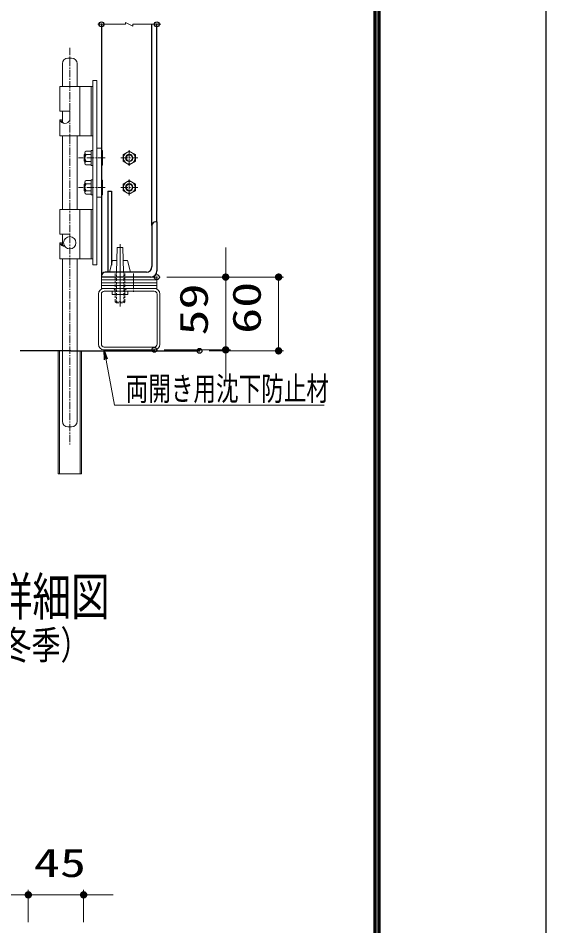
# Model space of a CAD drawing. Units: millimetres, scale not verified, with parts at other scales. Extents: x -5249 to 5251, y -3712 to 3712.
# Drawn here: x 4178 to 5251, y -1383 to 464 of the extents above; entities that cross this region are included whole.
import ezdxf
from ezdxf.enums import TextEntityAlignment as Align

# ---------------------------------------------------------------- set-up
doc = ezdxf.new("R2010")
doc.units = ezdxf.units.MM
doc.header["$LTSCALE"] = 20
doc.header["$PDMODE"] = 32
doc.header["$PDSIZE"] = 10
for name, pattern in [('USER1', [0.375, 0.25, -0.125]), ('USER2', [50.8, 31.75, -6.35, 6.35, -6.35]), ('USER3', [1.125, 0.75, -0.125, 0.125, -0.125])]:
    doc.linetypes.add(name, pattern=pattern)
for name, color, linetype, lineweight in [('0-0_D-TTL', 7, 'Continuous', 25), ('0-2_D-STR1', 1, 'Continuous', 25), ('0-4_0', 7, 'Continuous', 25), ('0-5_D-STR-DIM', 7, 'Continuous', 13), ('0-7_D-STR-TXT', 7, 'Continuous', 13), ('0-9_D-BMK', 2, 'Continuous', 13), ('0-A_D-BGD', 7, 'Continuous', 25), ('0-B_D-STR3', 3, 'Continuous', 13)]:
    doc.layers.add(name, color=color, linetype=linetype, lineweight=lineweight)
doc.layers.add('0-6_Defpoints', color=7, linetype='Continuous')
doc.styles.add('ＭＳ ゴシック', font='')
doc.styles.get('ＭＳ ゴシック').set_extended_font_data('MS Gothic')

# ---------------------------------------------------------------- blocks, each defined once
blk = doc.blocks.new('_DotSmall')
at = {"layer": '0-4_0'}
for points in [[(0, 0), (-2.5, 0), (-2.48, 0.313)], [(0, 0), (-2.48, -0.313), (-2.5, 0)], [(0, 0), (-2.48, 0.313), (-2.421, 0.622)], [(0, 0), (-2.421, -0.622), (-2.48, -0.313)], [(0, 0), (-2.421, 0.622), (-2.324, 0.92)], [(0, 0), (-2.324, -0.92), (-2.421, -0.622)], [(0, 0), (-2.324, 0.92), (-2.191, 1.204)], [(0, 0), (-2.191, -1.204), (-2.324, -0.92)], [(0, 0), (-2.191, 1.204), (-2.023, 1.469)], [(0, 0), (-2.023, -1.469), (-2.191, -1.204)], [(0, 0), (-2.023, 1.469), (-1.822, 1.711)], [(0, 0), (-1.822, -1.711), (-2.023, -1.469)], [(0, 0), (-1.822, 1.711), (-1.594, 1.926)], [(0, 0), (-1.594, -1.926), (-1.822, -1.711)], [(0, 0), (-1.594, 1.926), (-1.34, 2.111)], [(0, 0), (-1.34, -2.111), (-1.594, -1.926)], [(0, 0), (-1.34, 2.111), (-1.064, 2.262)], [(0, 0), (-1.064, -2.262), (-1.34, -2.111)], [(0, 0), (-1.064, 2.262), (-0.773, 2.378)], [(0, 0), (-0.773, -2.378), (-1.064, -2.262)], [(0, 0), (-0.773, 2.378), (-0.468, 2.456)], [(0, 0), (-0.468, -2.456), (-0.773, -2.378)], [(0, 0), (-0.468, 2.456), (-0.157, 2.495)], [(0, 0), (-0.157, -2.495), (-0.468, -2.456)], [(0, 0), (-0.157, 2.495), (0.157, 2.495)], [(0, 0), (0.157, -2.495), (-0.157, -2.495)], [(0, 0), (0.157, 2.495), (0.468, 2.456)], [(0, 0), (0.468, 2.456), (0.773, 2.378)], [(0, 0), (0.773, 2.378), (1.064, 2.262)], [(0, 0), (1.064, 2.262), (1.34, 2.111)], [(0, 0), (1.34, 2.111), (1.594, 1.926)], [(0, 0), (1.594, 1.926), (1.822, 1.711)], [(0, 0), (1.822, 1.711), (2.023, 1.469)], [(0, 0), (2.023, 1.469), (2.191, 1.204)], [(0, 0), (2.191, 1.204), (2.324, 0.92)], [(0, 0), (2.324, 0.92), (2.421, 0.622)], [(0, 0), (2.421, 0.622), (2.48, 0.313)], [(0, 0), (2.48, 0.313), (2.5, 0)], [(0, 0), (0.468, -2.456), (0.157, -2.495)], [(0, 0), (0.773, -2.378), (0.468, -2.456)], [(0, 0), (1.064, -2.262), (0.773, -2.378)], [(0, 0), (1.34, -2.111), (1.064, -2.262)], [(0, 0), (1.594, -1.926), (1.34, -2.111)], [(0, 0), (1.822, -1.711), (1.594, -1.926)], [(0, 0), (2.023, -1.469), (1.822, -1.711)], [(0, 0), (2.191, -1.204), (2.023, -1.469)], [(0, 0), (2.324, -0.92), (2.191, -1.204)], [(0, 0), (2.421, -0.622), (2.324, -0.92)], [(0, 0), (2.48, -0.313), (2.421, -0.622)], [(0, 0), (2.5, 0), (2.48, -0.313)]]:
    blk.add_solid(points, dxfattribs=at)
blk = doc.blocks.new('_Open')
at = {"layer": '0-4_0'}
blk.add_line((-20, 3.33), (0, 0), dxfattribs=at)
blk.add_lwpolyline([(-20, -3.33), (0, 0), (-20, 0)], dxfattribs=at)

msp = doc.modelspace()

# ---------------------------------------------------------------- linework, layer by layer
at = {"layer": '0-0_D-TTL', "color": 2}
msp.add_lwpolyline([(-5249.36, 3712.5), (5250.64, 3712.5), (5250.64, -3712.5), (-5249.36, -3712.5)], close=True, dxfattribs=at)
at = {"layer": '0-0_D-TTL'}
for points in [[(-4911.86, 3437.5), (4913.14, 3437.5), (4913.14, -3437.5), (-4911.86, -3437.5)], [(-4908.73, 3434.37), (4910.02, 3434.37), (4910.02, -3434.37), (-4908.73, -3434.37)], [(-4905.61, 3431.25), (4906.89, 3431.25), (4906.89, -3431.25), (-4905.61, -3431.25)], [(-4902.48, 3428.12), (4903.77, 3428.12), (4903.77, -3428.12), (-4902.48, -3428.12)], [(-4899.36, 3425), (4900.64, 3425), (4900.64, -3425), (-4899.36, -3425)]]:
    msp.add_lwpolyline(points, close=True, dxfattribs=at)
at = {"layer": '0-2_D-STR1'}
for p, q in [((4347.18, 451.08), (4347.18, -63.22)), ((4449.68, 41.78), (4449.68, 451.08)), ((4459.68, 49.28), (4459.68, 451.08)), ((4359.68, 111.78), (4359.68, -53.22)), ((4359.68, 111.78), (4367.18, 111.78)), ((4367.18, 111.78), (4367.18, -38.97)), ((4449.68, 41.78), (4449.68, -41.97)), ((4459.68, 49.28), (4457.18, 49.28)), ((4459.68, 49.28), (4459.68, -50.72)), ((4438.43, -53.22), (4354.68, -53.22)), ((4347.18, -60.72), (4347.18, -63.22)), ((4447.18, -63.22), (4347.18, -63.22))]:
    msp.add_line(p, q, dxfattribs=at)
for centre, radius, start, end in [((4457.18, 41.78), 7.5, 90, 180), ((4354.68, -60.72), 7.5, 90, 180), ((4438.43, -41.97), 11.25, 270, 0), ((4447.18, -50.72), 12.5, 270, 0)]:
    msp.add_arc(centre, radius, start, end, dxfattribs=at)
at = {"layer": '0-5_D-STR-DIM'}
for p, q in [((4599.55, -63.22), (4599.55, -3.22)), ((4479.68, -63.22), (4717.19, -63.22)), ((4479.68, -63.22), (4609.55, -63.22)), ((4599.55, -63.22), (4599.55, -211.22)), ((4707.19, -213.22), (4707.19, -63.22)), ((4474.43, -211.22), (4609.55, -211.22)), ((4566.14, -213.22), (4717.19, -213.22)), ((4599.55, -211.22), (4599.55, -271.22)), ((4198.16, -1375.51), (4198.16, -1309.95)), ((4310.66, -1375.51), (4310.66, -1309.95)), ((4198.16, -1319.95), (4138.16, -1319.95)), ((4198.16, -1319.95), (4310.66, -1319.95)), ((4310.66, -1319.95), (4370.66, -1319.95))]:
    msp.add_line(p, q, dxfattribs=at)
at = {"layer": '0-6_Defpoints'}
for p in [(4347.18, 451.08), (4459.68, 451.08), (4459.68, -63.22), (4707.19, -63.22), (4454.43, -211.22), (4546.14, -213.22), (4599.55, -211.22), (4310.66, -1319.95)]:
    msp.add_point(p, dxfattribs=at)
at = {"layer": '0-7_D-STR-TXT'}
msp.add_lwpolyline([(4799.79, -324.08), (4373.47, -324.08), (4354.26, -221.05)], dxfattribs=at)
at = {"layer": '0-9_D-BMK'}
for p, q in [((4339.59, 451.08), (4395.93, 451.08)), ((4395.93, 454.83), (4410.93, 447.33)), ((4395.93, 451.08), (4395.93, 454.83)), ((4410.93, 451.08), (4467.4, 451.08)), ((4410.93, 447.33), (4410.93, 451.08))]:
    msp.add_line(p, q, dxfattribs=at)
at = {"layer": '0-A_D-BGD'}
for q in [(4181.64, -213.22), (4546.14, -213.22)]:
    msp.add_line((4284.93, -213.22), q, dxfattribs=at)
at = {"layer": '0-B_D-STR3', "linetype": 'USER3'}
for p, q in [((4282.43, 403.22), (4282.43, -403.5)), ((4403.43, 195.15), (4403.43, 162.86)), ((4354.68, 179.28), (4300.41, 179.28)), ((4386.06, 179.28), (4421.17, 179.28)), ((4403.43, 135.15), (4403.43, 102.86)), ((4354.68, 119.28), (4300.41, 119.28)), ((4386.06, 119.28), (4421.17, 119.28)), ((4412.18, -55.72), (4412.18, -76.47)), ((4412.18, -61.47), (4412.18, -82.22)), ((4412.18, -67.22), (4412.18, -87.97)), ((4412.18, -72.97), (4412.18, -93.72))]:
    msp.add_line(p, q, dxfattribs=at)
at = {"layer": '0-B_D-STR3'}
for p, q in [((4267.43, 371.04), (4267.43, 324.28)), ((4286.18, 382.29), (4278.68, 382.29)), ((4297.43, 371.04), (4297.43, 324.28)), ((4329.68, 336.78), (4329.68, -38.22)), ((4329.68, 336.78), (4337.18, 336.78)), ((4337.18, 336.78), (4337.18, -38.22)), ((4262.18, 274.28), (4262.18, 324.28)), ((4262.18, 324.28), (4329.68, 324.28)), ((4302.68, 224.28), (4302.68, 324.28)), ((4325.68, 224.28), (4325.68, 324.28)), ((4329.68, 224.28), (4329.68, 324.28)), ((4262.18, 274.28), (4282.43, 274.28)), ((4267.43, 274.28), (4267.43, 251.95)), ((4282.43, 256.78), (4282.43, 274.28)), ((4262.18, 256.78), (4262.18, 224.28)), ((4262.18, 256.78), (4265.78, 256.78)), ((4265.78, 256.78), (4265.78, 256.37)), ((4262.18, 224.28), (4329.68, 224.28)), ((4267.43, 224.28), (4267.43, 74.28)), ((4297.43, 224.28), (4297.43, 74.28)), ((4313.1, 186.78), (4311.85, 185.53)), ((4311.85, 173.03), (4311.85, 185.53)), ((4313.43, 185.53), (4311.85, 185.53)), ((4313.43, 186.78), (4313.1, 186.78)), ((4313.1, 186.78), (4313.1, 171.78)), ((4313.43, 189.69), (4313.43, 168.87)), ((4315.63, 186.28), (4325.93, 186.28)), ((4329.68, 194.53), (4325.93, 194.53)), ((4329.68, 164.03), (4329.68, 194.53)), ((4337.18, 199.28), (4347.18, 199.28)), ((4347.18, 199.28), (4347.18, 99.28)), ((4348.1, 194.28), (4347.18, 193.5)), ((4348.1, 194.28), (4348.1, 164.28)), ((4349.35, 194.28), (4348.1, 194.28)), ((4349.35, 194.28), (4349.35, 164.28)), ((4349.35, 173.03), (4349.35, 185.53)), ((4349.35, 173.03), (4349.35, 185.53)), ((4403.43, 193.09), (4390.93, 186.09)), ((4390.93, 186.09), (4390.93, 172.47)), ((4403.43, 193.09), (4415.93, 186.09)), ((4415.93, 172.47), (4415.93, 186.09)), ((4313.43, 173.03), (4311.85, 173.03)), ((4313.1, 171.78), (4311.85, 173.03)), ((4313.43, 171.78), (4313.1, 171.78)), ((4315.63, 172.28), (4325.93, 172.28)), ((4403.43, 165.47), (4390.93, 172.47)), ((4403.43, 165.47), (4415.93, 172.47)), ((4348.1, 164.28), (4347.18, 165.06)), ((4349.35, 164.28), (4348.1, 164.28)), ((4313.43, 129.69), (4313.43, 108.87)), ((4329.68, 134.53), (4325.93, 134.53)), ((4329.68, 104.03), (4329.68, 134.53)), ((4348.1, 134.28), (4347.18, 133.5)), ((4348.1, 134.28), (4348.1, 104.28)), ((4349.35, 134.28), (4348.1, 134.28)), ((4349.35, 134.28), (4349.35, 104.28)), ((4403.43, 133.09), (4390.93, 126.09)), ((4403.43, 133.09), (4415.93, 126.09)), ((4313.1, 126.78), (4311.85, 125.53)), ((4311.85, 113.03), (4311.85, 125.53)), ((4313.43, 125.53), (4311.85, 125.53)), ((4313.43, 113.03), (4311.85, 113.03)), ((4313.1, 111.78), (4311.85, 113.03)), ((4313.43, 126.78), (4313.1, 126.78)), ((4313.1, 126.78), (4313.1, 111.78)), ((4313.43, 111.78), (4313.1, 111.78)), ((4315.63, 126.28), (4325.93, 126.28)), ((4315.63, 112.28), (4325.93, 112.28)), ((4349.35, 113.03), (4349.35, 125.53)), ((4349.35, 113.03), (4349.35, 125.53)), ((4390.93, 126.09), (4390.93, 112.47)), ((4403.43, 105.47), (4390.93, 112.47)), ((4403.43, 105.47), (4415.93, 112.47)), ((4415.93, 112.47), (4415.93, 126.09)), ((4337.18, 99.28), (4347.18, 99.28)), ((4348.1, 104.28), (4347.18, 105.06)), ((4349.35, 104.28), (4348.1, 104.28)), ((4262.18, 24.28), (4262.18, 74.28)), ((4262.18, 74.28), (4329.68, 74.28)), ((4302.68, -25.72), (4302.68, 74.28)), ((4325.68, -25.72), (4325.68, 74.28)), ((4329.68, -25.72), (4329.68, 74.28)), ((4262.18, 24.28), (4282.43, 24.28)), ((4267.43, 24.28), (4267.43, 1.95)), ((4282.43, 19.28), (4282.43, 24.28)), ((4262.18, 6.78), (4265.78, 6.78)), ((4262.18, 6.78), (4262.18, -25.72)), ((4265.78, 6.78), (4265.78, 6.37)), ((4379.05, -3.22), (4377.8, -53.22)), ((4262.18, -25.72), (4329.68, -25.72)), ((4267.43, -25.72), (4267.43, -356.46)), ((4297.43, -25.72), (4297.43, -356.46)), ((4363.43, -53.22), (4369.68, -29.47)), ((4369.68, -29.47), (4378.39, -29.47)), ((4390.96, -29.47), (4399.68, -29.47)), ((4405.93, -53.22), (4399.68, -29.47)), ((4329.68, -38.22), (4337.18, -38.22)), ((4363.43, -53.22), (4405.93, -53.22)), ((4459.68, -63.22), (4347.18, -63.22)), ((4347.18, -68.97), (4347.18, -63.22)), ((4459.68, -68.97), (4347.18, -68.97)), ((4459.68, -68.97), (4347.18, -68.97)), ((4347.18, -74.72), (4347.18, -68.97)), ((4459.68, -68.97), (4459.68, -63.22)), ((4459.68, -74.72), (4459.68, -68.97)), ((4459.68, -74.72), (4347.18, -74.72)), ((4459.68, -74.72), (4347.18, -74.72)), ((4347.18, -80.47), (4347.18, -74.72)), ((4459.68, -80.47), (4347.18, -80.47)), ((4459.68, -80.47), (4347.18, -80.47)), ((4347.18, -86.22), (4347.18, -80.47)), ((4459.68, -86.22), (4347.18, -86.22)), ((4454.43, -86.22), (4352.43, -86.22)), ((4454.43, -91.97), (4352.43, -91.97)), ((4374.68, -91.97), (4374.68, -98.72)), ((4394.68, -91.97), (4394.68, -98.72)), ((4459.68, -80.47), (4459.68, -74.72)), ((4459.68, -86.22), (4459.68, -80.47)), ((4340.93, -97.72), (4340.93, -199.72)), ((4346.68, -97.72), (4346.68, -199.72)), ((4368.93, -92.47), (4368.93, -98.72)), ((4374.68, -98.72), (4368.93, -98.72)), ((4374.68, -98.72), (4394.68, -98.72)), ((4400.43, -98.72), (4394.68, -98.72)), ((4400.43, -92.47), (4400.43, -98.72)), ((4460.18, -97.72), (4460.18, -199.72)), ((4465.93, -97.72), (4465.93, -199.72)), ((4258.55, -213.22), (4258.55, -463.22)), ((4261.55, -213.22), (4261.55, -463.22)), ((4303.3, -213.22), (4303.3, -463.22)), ((4306.3, -213.22), (4306.3, -463.22)), ((4454.43, -205.47), (4352.43, -205.47)), ((4454.43, -211.22), (4352.43, -211.22)), ((4286.18, -367.71), (4278.68, -367.71)), ((4258.55, -463.22), (4306.3, -463.22))]:
    msp.add_line(p, q, dxfattribs=at)
at = {"layer": '0-B_D-STR3', "linetype": 'USER2'}
msp.add_line((4384.68, -123.22), (4384.68, 3.65), dxfattribs=at)
at = {"layer": '0-B_D-STR3', "linetype": 'USER1'}
for p, q in [((4374.68, -113.22), (4374.68, -53.22)), ((4377.18, -115.72), (4377.18, -53.22)), ((4392.18, -115.72), (4392.18, -53.22)), ((4394.68, -113.22), (4394.68, -53.22)), ((4374.68, -113.22), (4394.68, -113.22)), ((4377.18, -115.72), (4374.68, -113.22)), ((4377.18, -115.72), (4392.18, -115.72)), ((4392.18, -115.72), (4394.68, -113.22))]:
    msp.add_line(p, q, dxfattribs=at)
at = {"layer": '0-B_D-STR3'}
for points in [[(4315.63, 165.47), (4325.93, 165.47), (4325.93, 193.09), (4315.63, 193.09)], [(4329.68, 164.03), (4325.93, 164.03), (4325.93, 194.53)], [(4315.63, 105.47), (4325.93, 105.47), (4325.93, 133.09), (4315.63, 133.09)], [(4329.68, 104.03), (4325.93, 104.03), (4325.93, 134.53)], [(4379.05, -3.22), (4390.3, -3.22), (4391.55, -53.22)]]:
    msp.add_lwpolyline(points, dxfattribs=at)
for centre, radius in [((4403.43, 179.28), 12.05), ((4403.43, 179.28), 7.5), ((4403.61, 179.28), 6.25), ((4403.43, 119.28), 12.05), ((4403.43, 119.28), 7.5), ((4403.61, 119.28), 6.25), ((4282.43, 6.78), 12.5)]:
    msp.add_circle(centre, radius, dxfattribs=at)
for centre, radius, start, end in [((4278.68, 371.04), 11.25, 90, 180), ((4286.18, 371.04), 11.25, 0, 90), ((4272.3, 259.79), 10.56, 196.56618, 343.43382), ((4273.11, 256.57), 7.33, 178.39007, 262.24067), ((4325.62, 179.28), 12.2, 144.98342, 215.01658), ((4317.16, 189.69), 3.73, 114.09089, 245.90911), ((4317.16, 168.87), 3.73, 114.09089, 245.90911), ((4317.16, 129.69), 3.73, 114.09089, 245.90911), ((4325.62, 119.28), 12.2, 144.98342, 215.01658), ((4317.16, 108.87), 3.73, 114.09089, 245.90911), ((4272.3, 9.79), 10.56, 196.56618, 270.88387), ((4273.11, 6.57), 7.33, 178.39007, 262.24067), ((4352.43, -97.72), 11.5, 90, 180), ((4352.43, -97.72), 5.75, 90, 180), ((4368.43, -92.47), 0.5, 0, 90), ((4400.93, -92.47), 0.5, 90, 180), ((4454.43, -97.72), 11.5, 0, 90), ((4454.43, -97.72), 5.75, 0, 90), ((4352.43, -199.72), 11.5, 180, 270), ((4352.43, -199.72), 5.75, 180, 270), ((4454.43, -199.72), 11.5, 270, 0), ((4454.43, -199.72), 5.75, 270, 0), ((4278.68, -356.46), 11.25, 180, 270), ((4286.18, -356.46), 11.25, 270, 0)]:
    msp.add_arc(centre, radius, start, end, dxfattribs=at)
at = {"layer": '0-B_D-STR3', "linetype": 'USER1'}
for centre, start, end in [((4368.93, -91.97), 0, 90), ((4400.43, -91.97), 90, 180)]:
    msp.add_arc(centre, 5.75, start, end, dxfattribs=at)

# ---------------------------------------------------------------- block references
at = {"layer": '0-5_D-STR-DIM', "xscale": 3, "yscale": 3}
for p, rotation in [((4599.55, -63.22), 270), ((4707.19, -63.22), 90), ((4599.55, -211.22), 90), ((4707.19, -213.22), 270), ((4310.66, -1319.95), 180)]:
    msp.add_blockref('_DotSmall', p, dxfattribs=dict(at, rotation=rotation))
msp.add_blockref('_DotSmall', (4198.16, -1319.95), dxfattribs=at)
at = {"layer": '0-7_D-STR-TXT', "rotation": 100.56068}
msp.add_blockref('_Open', (4352.43, -211.22), dxfattribs=at)

# ---------------------------------------------------------------- texts
at = {"layer": '0-5_D-STR-DIM', "style": 'ＭＳ ゴシック', "width": 1.35}
for s, p in [('59', (4580.65, -182.22)), ('60', (4688.29, -178.72))]:
    msp.add_text(s, height=57.77, rotation=90, dxfattribs=at).set_placement(p, align=Align.BOTTOM_LEFT)
msp.add_text('45', height=57.77, dxfattribs=at).set_placement((4209.41, -1301.05), align=Align.BOTTOM_LEFT)
at = {"layer": '0-7_D-STR-TXT', "style": 'ＭＳ ゴシック'}
for s, height, width, p in [('両開き用沈下防止材', 48.09, 0.7, (4396.24, -328.61)), ('片開き扉先部詳細図', 76.98, 0.75, (3655.07, -774.69)), ('沈下防止材（冬季）', 57.77, 0.75, (3790.95, -857.86))]:
    msp.add_text(s, height=height, dxfattribs=dict(at, width=width)).set_placement(p, align=Align.BOTTOM_LEFT)

doc.saveas('drawing.dxf')
